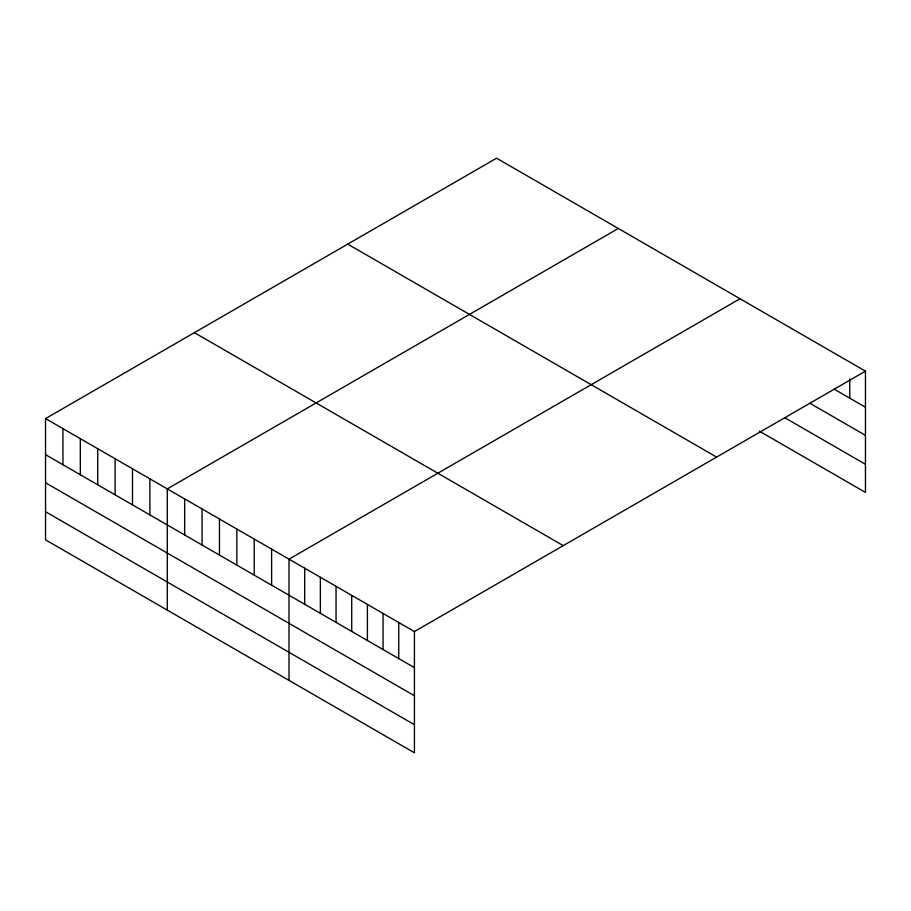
<?xml version="1.0" encoding="UTF-8"?>
<svg xmlns="http://www.w3.org/2000/svg" width="911" height="911" viewBox="0 0 911 911"><rect width="100%" height="100%" fill="white"/><g stroke="black" fill="none" stroke-linecap="round" stroke-linejoin="round"><path stroke-width="1.37" d="M45.55 418.593L414.425 631.562L414.425 752.805L45.55 539.836L45.55 418.593L496.575 158.195L865.45 371.164L865.45 492.407L759.33 431.131M618.307 228.479L167.282 488.877L167.282 610.119M740.028 298.751L289.003 559.16L289.003 680.392M414.425 631.562L865.45 371.164M834.1 389.134L865.45 407.24M809.981 403.311L865.45 435.344M784.656 417.648L865.45 464.291M347.74 244.125L716.615 457.094M194.385 332.663L563.26 545.632M45.55 454.669L414.425 667.638M45.55 482.773L414.425 695.742M45.55 511.731L414.425 724.7M849.769 378.76L849.769 398.187M398.745 622.509L398.745 658.585M383.064 613.467L383.064 649.532M367.395 604.414L367.395 640.479M351.714 595.361L351.714 631.425M336.034 586.308L336.034 622.372M320.365 577.255L320.365 613.331M304.684 568.202L304.684 604.278M271.615 549.117L271.615 585.181M254.226 539.073L254.226 575.148M236.837 529.04L236.837 565.105M219.449 518.997L219.449 555.061M202.06 508.953L202.06 545.029M184.671 498.921L184.671 534.985M149.882 478.833L149.882 514.909M132.494 468.801L132.494 504.865M115.105 458.757L115.105 494.821M97.716 448.713L97.716 484.789M80.327 438.681L80.327 474.745M62.939 428.637L62.939 464.712"/></g></svg>
